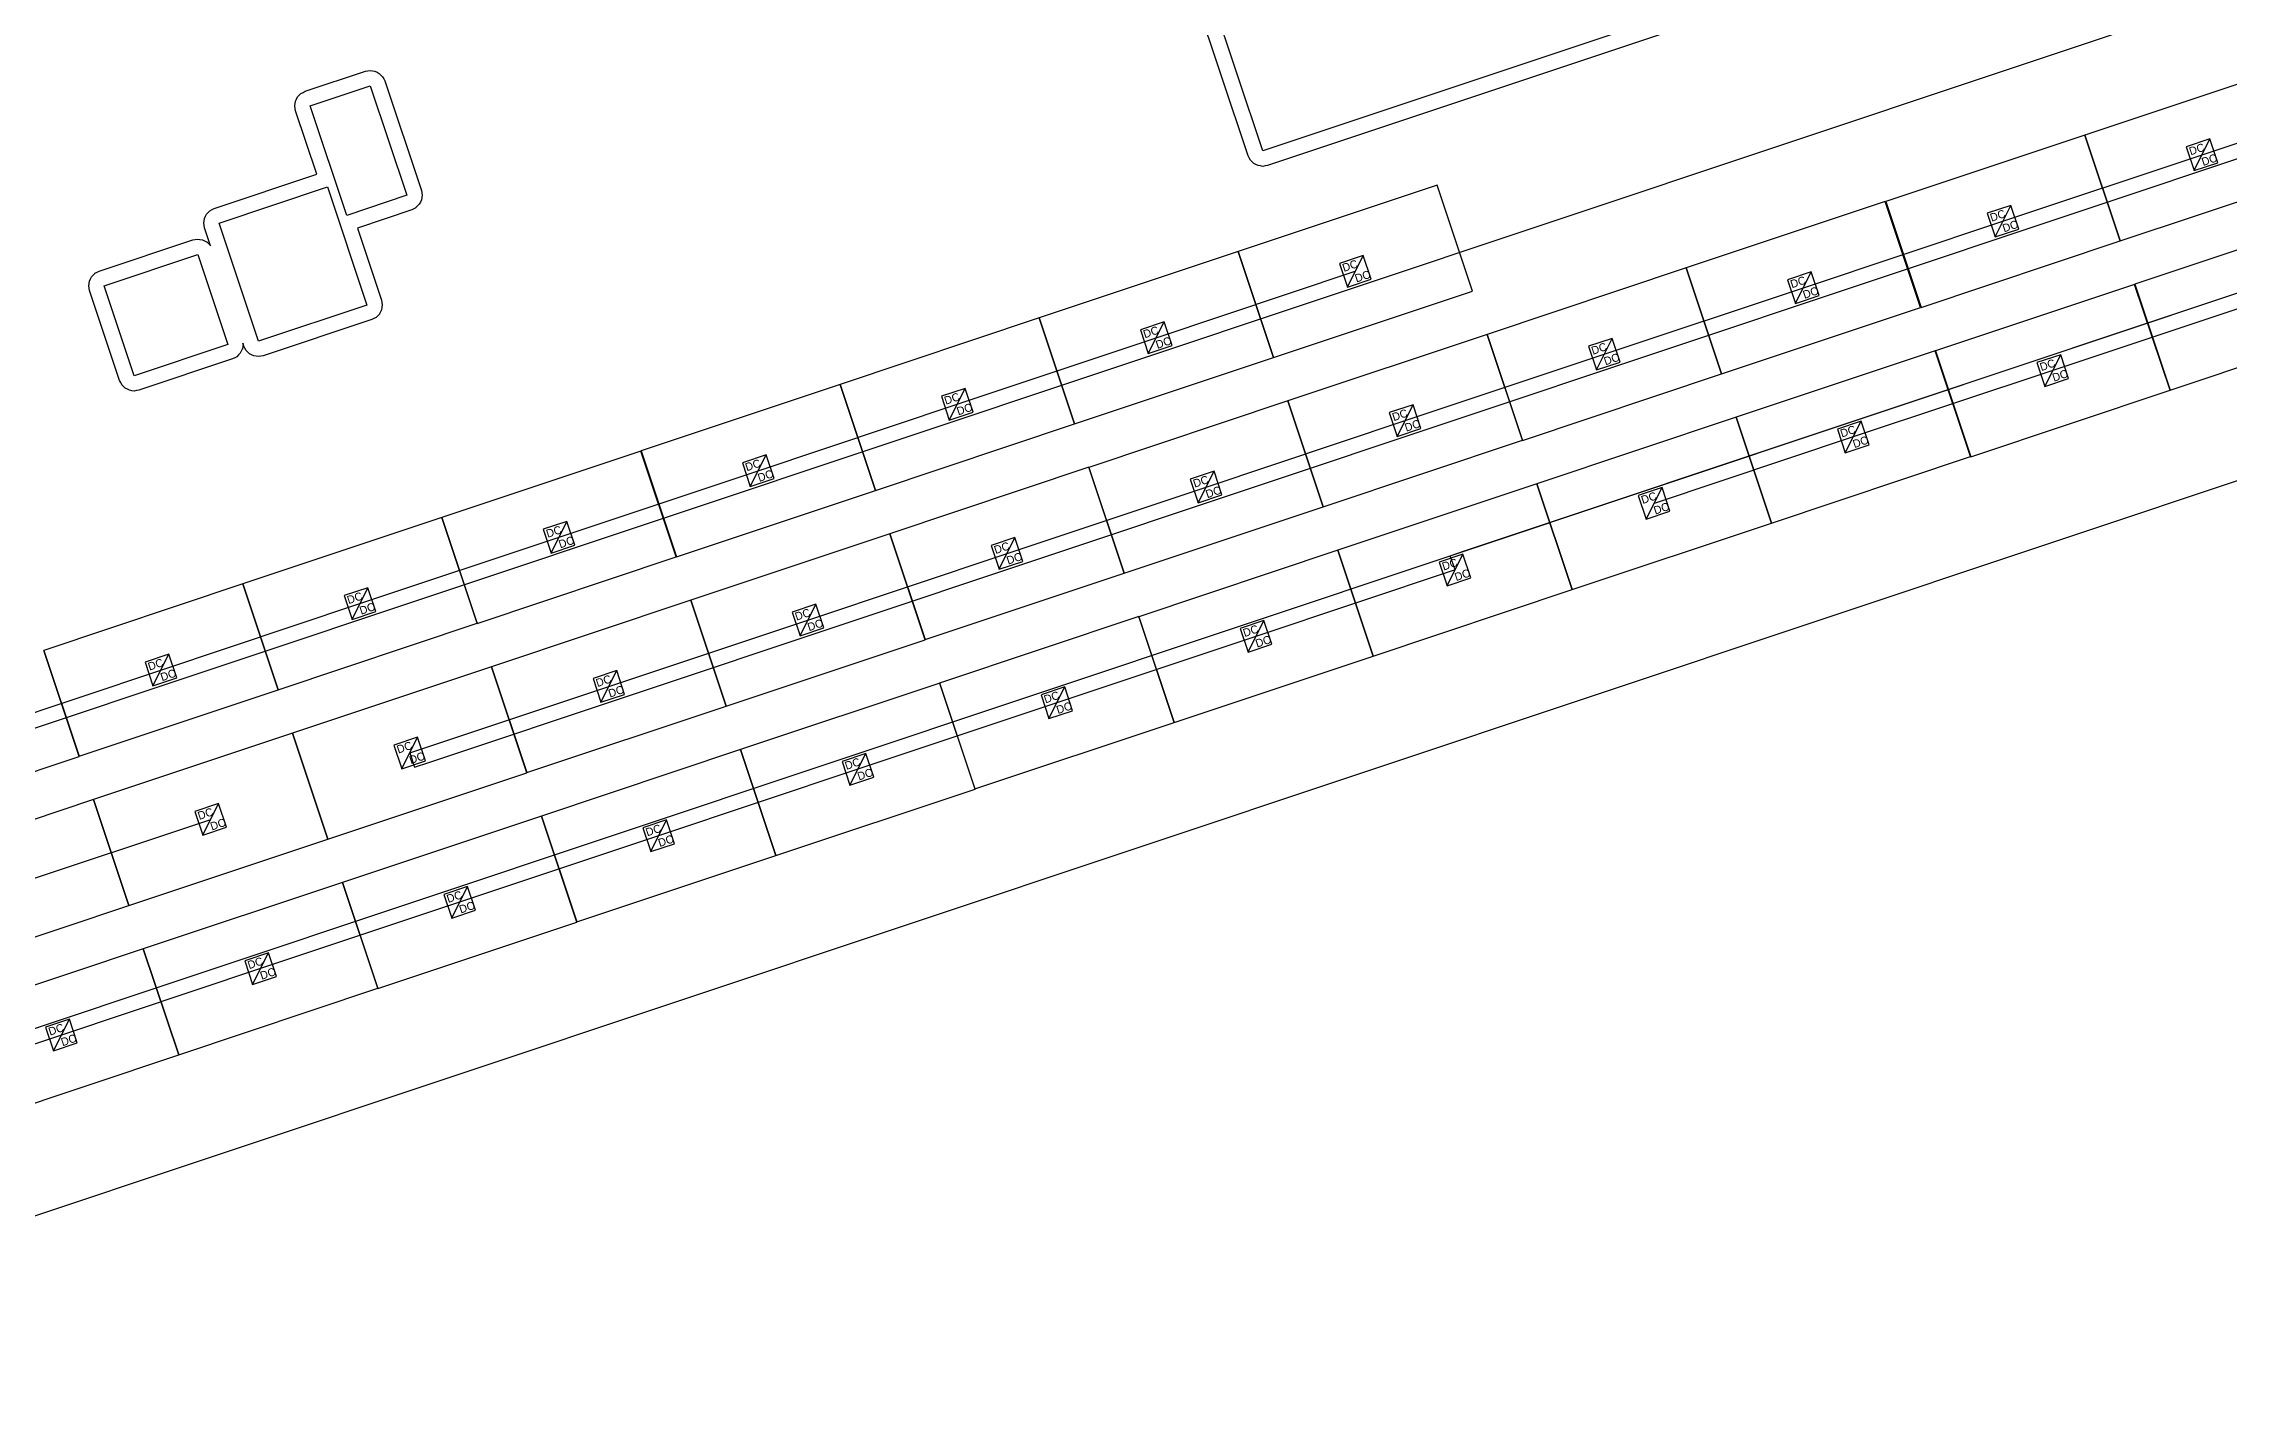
# Model space of a CAD drawing. Header units: feet. Extents: x -377 to 137, y -256 to 143.
# Drawn here: x -313 to -241.3, y -13.4 to 30.8 of the extents above; entities that cross this region are included whole.
import ezdxf

# ---------------------------------------------------------------- set-up
doc = ezdxf.new("R2010")
doc.units = ezdxf.units.FT
for name, color, linetype in [('Buildings', 7, 'CONTINUOUS'), ('Connections', 7, 'CONTINUOUS'), ('Modules', 7, 'CONTINUOUS'), ('Obstructions', 7, 'CONTINUOUS'), ('Setbacks', 7, 'CONTINUOUS'), ('Strings', 7, 'CONTINUOUS')]:
    doc.layers.add(name, color=color, linetype=linetype)

msp = doc.modelspace()

# ---------------------------------------------------------------- linework, layer by layer
at = {"layer": 'Buildings', "color": 252}
msp.add_line((-357.301, -22.374), (-122.284, 56.066), dxfattribs=at)
at = {"layer": 'Connections', "color": 91}
for p, q in [((-300.35, 7.187), (-131.801, 63.442)), ((-338.203, -9.848), (-130.48, 59.482)), ((-266.379, 14.121), (-130.479, 59.479)), ((-334.63, 1.19), (-179.375, 53.008)), ((-266.846, 13.965), (-266.379, 14.121)), ((-266.69, 13.499), (-266.846, 13.965)), ((-300.973, 7.498), (-300.817, 7.031)), ((-300.817, 7.031), (-300.35, 7.187))]:
    msp.add_line(p, q, dxfattribs=at)
at = {"layer": 'Modules', "color": 254}
for p, q in [((-239.505, 29.936), (-246.034, 27.757)), ((-246.035, 27.759), (-252.564, 25.58)), ((-244.876, 24.287), (-246.035, 27.759)), ((-246.034, 27.757), (-244.875, 24.285)), ((-241.931, 27.629), (-242.709, 27.37)), ((-242.709, 27.37), (-242.449, 26.592)), ((-242.449, 26.592), (-241.931, 27.629)), ((-241.671, 26.851), (-241.931, 27.629)), ((-242.449, 26.592), (-241.671, 26.851)), ((-267.276, 26.116), (-273.805, 23.937)), ((-266.117, 22.644), (-267.276, 26.116)), ((-244.875, 24.285), (-238.346, 26.464)), ((-252.582, 25.579), (-259.111, 23.4)), ((-251.423, 22.107), (-252.582, 25.579)), ((-252.564, 25.58), (-251.405, 22.108)), ((-248.461, 25.453), (-249.239, 25.193)), ((-249.239, 25.193), (-248.979, 24.415)), ((-248.979, 24.415), (-248.461, 25.453)), ((-248.201, 24.674), (-248.461, 25.453)), ((-248.979, 24.415), (-248.201, 24.674)), ((-237.868, 25.042), (-244.397, 22.863)), ((-273.805, 23.939), (-280.334, 21.76)), ((-272.646, 20.467), (-273.805, 23.939)), ((-273.805, 23.937), (-272.646, 20.464)), ((-269.702, 23.809), (-270.48, 23.549)), ((-270.22, 22.771), (-269.702, 23.809)), ((-269.442, 23.031), (-269.702, 23.809)), ((-251.405, 22.108), (-244.876, 24.287)), ((-270.48, 23.549), (-270.22, 22.771)), ((-270.22, 22.771), (-269.442, 23.031)), ((-259.109, 23.399), (-265.638, 21.22)), ((-259.111, 23.4), (-257.952, 19.927)), ((-257.95, 19.926), (-259.109, 23.399)), ((-255.008, 23.272), (-255.786, 23.012)), ((-255.786, 23.012), (-255.526, 22.234)), ((-255.526, 22.234), (-255.008, 23.272)), ((-254.748, 22.494), (-255.008, 23.272)), ((-272.646, 20.464), (-266.117, 22.644)), ((-255.526, 22.234), (-254.748, 22.494)), ((-244.401, 22.862), (-250.93, 20.683)), ((-243.242, 19.389), (-244.401, 22.862)), ((-244.397, 22.863), (-243.239, 19.391)), ((-280.332, 21.759), (-286.861, 19.58)), ((-280.334, 21.76), (-279.176, 18.288)), ((-279.173, 18.286), (-280.332, 21.759)), ((-276.231, 21.632), (-277.009, 21.373)), ((-276.75, 20.595), (-276.231, 21.632)), ((-275.972, 20.854), (-276.231, 21.632)), ((-257.952, 19.927), (-251.423, 22.107)), ((-243.239, 19.391), (-236.709, 21.57)), ((-277.009, 21.373), (-276.75, 20.595)), ((-276.75, 20.595), (-275.972, 20.854)), ((-265.642, 21.222), (-272.171, 19.043)), ((-264.483, 17.75), (-265.642, 21.222)), ((-265.638, 21.22), (-264.479, 17.747)), ((-261.535, 21.092), (-262.313, 20.832)), ((-262.313, 20.832), (-262.053, 20.054)), ((-262.053, 20.054), (-261.535, 21.092)), ((-261.275, 20.314), (-261.535, 21.092)), ((-279.176, 18.288), (-272.646, 20.467)), ((-262.053, 20.054), (-261.275, 20.314)), ((-250.945, 20.685), (-257.475, 18.506)), ((-249.786, 17.213), (-250.945, 20.685)), ((-250.93, 20.683), (-249.771, 17.21)), ((-246.827, 20.555), (-247.605, 20.295)), ((-247.605, 20.295), (-247.345, 19.517)), ((-247.345, 19.517), (-246.827, 20.555)), ((-246.567, 19.777), (-246.827, 20.555)), ((-286.859, 19.579), (-293.388, 17.399)), ((-286.861, 19.58), (-285.702, 16.107)), ((-285.7, 16.106), (-286.859, 19.579)), ((-282.758, 19.452), (-283.536, 19.192)), ((-283.276, 18.414), (-282.758, 19.452)), ((-282.498, 18.674), (-282.758, 19.452)), ((-264.479, 17.747), (-257.95, 19.926)), ((-249.771, 17.21), (-243.242, 19.389)), ((-247.345, 19.517), (-246.567, 19.777)), ((-283.536, 19.192), (-283.276, 18.414)), ((-283.276, 18.414), (-282.498, 18.674)), ((-272.169, 19.042), (-278.698, 16.862)), ((-272.171, 19.043), (-271.012, 15.57)), ((-271.01, 15.569), (-272.169, 19.042)), ((-268.068, 18.915), (-268.846, 18.655)), ((-268.846, 18.655), (-268.586, 17.877)), ((-268.586, 17.877), (-268.068, 18.915)), ((-267.808, 18.137), (-268.068, 18.915)), ((-285.702, 16.107), (-279.173, 18.286)), ((-268.586, 17.877), (-267.808, 18.137)), ((-257.475, 18.505), (-264.004, 16.326)), ((-257.475, 18.506), (-256.316, 15.034)), ((-256.316, 15.032), (-257.475, 18.505)), ((-253.371, 18.378), (-254.149, 18.119)), ((-254.149, 18.119), (-253.89, 17.34)), ((-253.89, 17.34), (-253.371, 18.378)), ((-253.112, 17.6), (-253.371, 18.378)), ((-293.389, 17.398), (-299.918, 15.219)), ((-292.23, 13.926), (-293.389, 17.398)), ((-293.388, 17.399), (-292.229, 13.927)), ((-289.285, 17.272), (-290.063, 17.012)), ((-289.803, 16.234), (-289.285, 17.272)), ((-289.025, 16.494), (-289.285, 17.272)), ((-271.012, 15.57), (-264.483, 17.75)), ((-256.316, 15.034), (-249.786, 17.213)), ((-253.89, 17.34), (-253.112, 17.6)), ((-290.063, 17.012), (-289.803, 16.234)), ((-289.803, 16.234), (-289.025, 16.494)), ((-278.698, 16.865), (-285.227, 14.686)), ((-277.539, 13.392), (-278.698, 16.865)), ((-278.698, 16.862), (-277.539, 13.39)), ((-274.594, 16.735), (-275.372, 16.475)), ((-275.113, 15.697), (-274.594, 16.735)), ((-274.335, 15.957), (-274.594, 16.735)), ((-292.229, 13.927), (-285.7, 16.106)), ((-275.372, 16.475), (-275.113, 15.697)), ((-275.113, 15.697), (-274.335, 15.957)), ((-264.005, 16.324), (-270.534, 14.145)), ((-262.846, 12.852), (-264.005, 16.324)), ((-264.004, 16.326), (-262.845, 12.853)), ((-259.901, 16.198), (-260.679, 15.938)), ((-260.679, 15.938), (-260.419, 15.16)), ((-260.419, 15.16), (-259.901, 16.198)), ((-259.641, 15.42), (-259.901, 16.198)), ((-299.919, 15.221), (-306.448, 13.042)), ((-298.76, 11.749), (-299.919, 15.221)), ((-299.918, 15.219), (-298.759, 11.747)), ((-295.815, 15.091), (-296.593, 14.832)), ((-296.333, 14.053), (-295.815, 15.091)), ((-295.555, 14.313), (-295.815, 15.091)), ((-277.539, 13.39), (-271.01, 15.569)), ((-260.419, 15.16), (-259.641, 15.42)), ((-296.593, 14.832), (-296.333, 14.053)), ((-285.228, 14.681), (-291.757, 12.502)), ((-284.069, 11.208), (-285.228, 14.681)), ((-285.227, 14.686), (-284.068, 11.213)), ((-281.124, 14.558), (-281.902, 14.298)), ((-281.643, 13.52), (-281.124, 14.558)), ((-280.865, 13.78), (-281.124, 14.558)), ((-262.845, 12.853), (-256.316, 15.032)), ((-298.759, 11.747), (-292.23, 13.926)), ((-296.333, 14.053), (-295.555, 14.313)), ((-281.902, 14.298), (-281.643, 13.52)), ((-281.643, 13.52), (-280.865, 13.78)), ((-270.535, 14.144), (-277.064, 11.965)), ((-269.376, 10.672), (-270.535, 14.144)), ((-270.534, 14.145), (-269.375, 10.673)), ((-266.431, 14.017), (-267.209, 13.758)), ((-267.209, 13.758), (-266.949, 12.98)), ((-266.949, 12.98), (-266.431, 14.017)), ((-266.171, 13.239), (-266.431, 14.017)), ((-306.448, 13.041), (-312.977, 10.862)), ((-306.448, 13.042), (-305.289, 9.57)), ((-305.289, 9.569), (-306.448, 13.041)), ((-302.344, 12.914), (-303.122, 12.655)), ((-302.863, 11.877), (-302.344, 12.914)), ((-302.085, 12.136), (-302.344, 12.914)), ((-284.068, 11.213), (-277.539, 13.392)), ((-266.949, 12.98), (-266.171, 13.239)), ((-303.122, 12.655), (-302.863, 11.877)), ((-291.758, 12.504), (-298.287, 10.325)), ((-290.599, 9.032), (-291.758, 12.504)), ((-291.757, 12.502), (-290.598, 9.029)), ((-287.654, 12.374), (-288.432, 12.114)), ((-288.172, 11.336), (-287.654, 12.374)), ((-287.394, 11.596), (-287.654, 12.374)), ((-269.375, 10.673), (-262.846, 12.852)), ((-305.289, 9.57), (-298.76, 11.749)), ((-302.863, 11.877), (-302.085, 12.136)), ((-288.432, 12.114), (-288.172, 11.336)), ((-288.172, 11.336), (-287.394, 11.596)), ((-277.064, 11.967), (-283.594, 9.788)), ((-275.905, 8.495), (-277.064, 11.967)), ((-277.064, 11.965), (-275.905, 8.492)), ((-272.961, 11.837), (-273.739, 11.577)), ((-273.739, 11.577), (-273.479, 10.799)), ((-273.479, 10.799), (-272.961, 11.837)), ((-272.701, 11.059), (-272.961, 11.837)), ((-311.819, 7.385), (-312.978, 10.857)), ((-312.977, 10.862), (-311.818, 7.389)), ((-290.598, 9.029), (-284.069, 11.208)), ((-273.479, 10.799), (-272.701, 11.059)), ((-308.874, 10.734), (-309.652, 10.474)), ((-309.652, 10.474), (-309.393, 9.696)), ((-309.393, 9.696), (-308.874, 10.734)), ((-308.615, 9.956), (-308.874, 10.734)), ((-298.288, 10.324), (-304.817, 8.145)), ((-297.129, 6.851), (-298.288, 10.324)), ((-298.287, 10.325), (-297.128, 6.853)), ((-294.184, 10.197), (-294.962, 9.938)), ((-294.702, 9.16), (-294.184, 10.197)), ((-293.924, 9.419), (-294.184, 10.197)), ((-275.905, 8.492), (-269.376, 10.672)), ((-311.818, 7.389), (-305.289, 9.569)), ((-309.393, 9.696), (-308.615, 9.956)), ((-294.962, 9.938), (-294.702, 9.16)), ((-294.702, 9.16), (-293.924, 9.419)), ((-283.591, 9.787), (-290.12, 7.608)), ((-283.594, 9.788), (-282.435, 6.316)), ((-282.432, 6.315), (-283.591, 9.787)), ((-279.49, 9.66), (-280.268, 9.401)), ((-280.268, 9.401), (-280.009, 8.623)), ((-280.009, 8.623), (-279.49, 9.66)), ((-279.231, 8.882), (-279.49, 9.66)), ((-297.128, 6.853), (-290.599, 9.032)), ((-280.009, 8.623), (-279.231, 8.882)), ((-304.814, 8.147), (-311.344, 5.968)), ((-304.817, 8.145), (-303.658, 4.672)), ((-303.655, 4.675), (-304.814, 8.147)), ((-300.713, 8.017), (-301.491, 7.757)), ((-301.232, 6.979), (-300.713, 8.017)), ((-300.454, 7.239), (-300.713, 8.017)), ((-282.435, 6.316), (-275.905, 8.495)), ((-318.348, 5.205), (-311.819, 7.385)), ((-301.491, 7.757), (-301.232, 6.979)), ((-301.232, 6.979), (-300.454, 7.239)), ((-290.124, 7.607), (-296.653, 5.427)), ((-288.965, 4.134), (-290.124, 7.607)), ((-290.12, 7.608), (-288.961, 4.135)), ((-286.017, 7.48), (-286.795, 7.22)), ((-286.795, 7.22), (-286.535, 6.442)), ((-286.535, 6.442), (-286.017, 7.48)), ((-285.757, 6.702), (-286.017, 7.48)), ((-303.658, 4.672), (-297.129, 6.851)), ((-286.535, 6.442), (-285.757, 6.702)), ((-311.347, 5.967), (-317.876, 3.788)), ((-310.188, 2.494), (-311.347, 5.967)), ((-311.344, 5.968), (-310.185, 2.495)), ((-307.24, 5.84), (-308.018, 5.58)), ((-307.759, 4.802), (-307.24, 5.84)), ((-306.981, 5.062), (-307.24, 5.84)), ((-288.961, 4.135), (-282.432, 6.315)), ((-308.018, 5.58), (-307.759, 4.802)), ((-307.759, 4.802), (-306.981, 5.062)), ((-296.651, 5.426), (-303.18, 3.247)), ((-296.653, 5.427), (-295.494, 1.955)), ((-295.492, 1.954), (-296.651, 5.426)), ((-292.55, 5.3), (-293.328, 5.04)), ((-293.328, 5.04), (-293.068, 4.262)), ((-293.068, 4.262), (-292.55, 5.3)), ((-292.29, 4.522), (-292.55, 5.3)), ((-310.185, 2.495), (-303.655, 4.675)), ((-293.068, 4.262), (-292.29, 4.522)), ((-295.494, 1.955), (-288.965, 4.134)), ((-303.18, 3.253), (-309.71, 1.074)), ((-302.022, -0.219), (-303.18, 3.253)), ((-303.18, 3.247), (-302.021, -0.225)), ((-299.077, 3.119), (-299.855, 2.86)), ((-299.595, 2.082), (-299.077, 3.119)), ((-298.817, 2.341), (-299.077, 3.119)), ((-316.717, 0.315), (-310.188, 2.494)), ((-299.855, 2.86), (-299.595, 2.082)), ((-299.595, 2.082), (-298.817, 2.341)), ((-302.021, -0.225), (-295.492, 1.954)), ((-309.71, 1.073), (-316.239, -1.106)), ((-309.71, 1.074), (-308.551, -2.398)), ((-308.551, -2.4), (-309.71, 1.073)), ((-305.606, 0.946), (-306.384, 0.686)), ((-306.125, -0.092), (-305.606, 0.946)), ((-305.347, 0.168), (-305.606, 0.946)), ((-306.384, 0.686), (-306.125, -0.092)), ((-306.125, -0.092), (-305.347, 0.168)), ((-308.551, -2.398), (-302.022, -0.219)), ((-312.136, -1.234), (-312.914, -1.494)), ((-312.654, -2.272), (-312.136, -1.234)), ((-311.876, -2.012), (-312.136, -1.234)), ((-312.914, -1.494), (-312.654, -2.272)), ((-312.654, -2.272), (-311.876, -2.012)), ((-315.08, -4.579), (-308.551, -2.4))]:
    msp.add_line(p, q, dxfattribs=at)
at = {"layer": 'Obstructions', "color": 252}
for p, q in [((-272.998, 27.235), (-279.455, 46.584)), ((-252.525, 34.068), (-272.998, 27.235)), ((-304.24, 28.714), (-302.268, 29.371)), ((-303.041, 25.12), (-304.24, 28.714)), ((-302.268, 29.371), (-301.069, 25.781)), ((-307.228, 24.872), (-303.669, 26.059)), ((-303.669, 26.059), (-302.376, 22.184)), ((-301.069, 25.781), (-303.041, 25.12)), ((-305.936, 20.997), (-307.228, 24.872)), ((-310.998, 22.819), (-307.925, 23.845)), ((-307.925, 23.845), (-306.942, 20.894)), ((-310.012, 19.868), (-310.998, 22.819)), ((-302.376, 22.184), (-305.936, 20.997)), ((-306.942, 20.894), (-310.012, 19.868))]:
    msp.add_line(p, q, dxfattribs=at)
at = {"layer": 'Setbacks', "color": 2}
for p, q in [((-273.475, 27.075), (-279.932, 46.425)), ((-252.365, 33.59), (-272.839, 26.757)), ((-304.4, 29.191), (-302.427, 29.849)), ((-302.427, 29.849), (-302.35, 29.861)), ((-302.427, 29.849), (-302.427, 29.849)), ((-302.35, 29.861), (-302.273, 29.874)), ((-302.273, 29.874), (-302.272, 29.874)), ((-302.272, 29.874), (-302.272, 29.874)), ((-302.272, 29.874), (-302.272, 29.874)), ((-302.272, 29.874), (-302.271, 29.874)), ((-302.271, 29.874), (-302.194, 29.863)), ((-302.194, 29.863), (-302.117, 29.851)), ((-302.117, 29.851), (-302.116, 29.851)), ((-302.116, 29.851), (-302.116, 29.851)), ((-302.116, 29.851), (-302.116, 29.851)), ((-302.116, 29.851), (-302.116, 29.851)), ((-302.116, 29.851), (-302.046, 29.816)), ((-302.046, 29.816), (-301.976, 29.781)), ((-301.976, 29.781), (-301.976, 29.781)), ((-301.976, 29.781), (-301.975, 29.781)), ((-301.975, 29.781), (-301.975, 29.78)), ((-301.975, 29.78), (-301.975, 29.78)), ((-301.975, 29.78), (-301.919, 29.725)), ((-301.919, 29.725), (-301.864, 29.671)), ((-301.864, 29.671), (-301.863, 29.67)), ((-301.863, 29.67), (-301.863, 29.67)), ((-301.863, 29.67), (-301.863, 29.67)), ((-301.863, 29.67), (-301.863, 29.67)), ((-301.863, 29.67), (-301.827, 29.6)), ((-301.827, 29.6), (-301.791, 29.531)), ((-301.791, 29.531), (-301.791, 29.531)), ((-301.791, 29.531), (-300.592, 25.94)), ((-304.744, 28.71), (-304.732, 28.788)), ((-304.744, 28.709), (-304.744, 28.71)), ((-304.744, 28.71), (-304.744, 28.71)), ((-304.744, 28.71), (-304.744, 28.71)), ((-304.744, 28.71), (-304.744, 28.71)), ((-304.731, 28.632), (-304.744, 28.709)), ((-304.732, 28.788), (-304.72, 28.865)), ((-304.72, 28.866), (-304.685, 28.936)), ((-304.72, 28.865), (-304.72, 28.866)), ((-304.72, 28.866), (-304.72, 28.866)), ((-304.72, 28.866), (-304.72, 28.866)), ((-304.72, 28.865), (-304.72, 28.865)), ((-304.685, 28.936), (-304.65, 29.006)), ((-304.65, 29.006), (-304.649, 29.007)), ((-304.65, 29.006), (-304.65, 29.006)), ((-304.65, 29.006), (-304.65, 29.006)), ((-304.65, 29.006), (-304.65, 29.006)), ((-304.649, 29.007), (-304.594, 29.063)), ((-304.594, 29.063), (-304.54, 29.118)), ((-304.54, 29.118), (-304.539, 29.119)), ((-304.539, 29.119), (-304.469, 29.155)), ((-304.539, 29.119), (-304.539, 29.119)), ((-304.539, 29.119), (-304.539, 29.119)), ((-304.539, 29.119), (-304.539, 29.119)), ((-304.469, 29.155), (-304.4, 29.191)), ((-304.4, 29.191), (-304.4, 29.191)), ((-304.4, 29.191), (-304.4, 29.191)), ((-304.4, 29.191), (-304.4, 29.191)), ((-304.718, 28.555), (-304.731, 28.632)), ((-304.718, 28.554), (-304.718, 28.555)), ((-304.718, 28.555), (-304.718, 28.555)), ((-304.023, 26.471), (-304.718, 28.554)), ((-304.718, 28.554), (-304.718, 28.554)), ((-273.44, 27.008), (-273.475, 27.075)), ((-273.475, 27.075), (-273.475, 27.075)), ((-273.475, 27.075), (-273.475, 27.075)), ((-273.475, 27.075), (-273.475, 27.075)), ((-273.403, 26.936), (-273.44, 27.008)), ((-273.403, 26.935), (-273.403, 26.936)), ((-273.403, 26.936), (-273.403, 26.936)), ((-273.402, 26.935), (-273.403, 26.935)), ((-273.348, 26.881), (-273.402, 26.935)), ((-273.291, 26.825), (-273.348, 26.881)), ((-273.29, 26.825), (-273.291, 26.825)), ((-273.291, 26.825), (-273.291, 26.825)), ((-273.291, 26.825), (-273.291, 26.825)), ((-273.222, 26.791), (-273.29, 26.825)), ((-273.15, 26.755), (-273.222, 26.791)), ((-273.149, 26.755), (-273.15, 26.755)), ((-273.15, 26.755), (-273.15, 26.755)), ((-273.15, 26.755), (-273.15, 26.755)), ((-273.073, 26.743), (-273.149, 26.755)), ((-272.995, 26.731), (-273.073, 26.743)), ((-272.994, 26.731), (-272.995, 26.731)), ((-272.993, 26.731), (-272.994, 26.731)), ((-272.994, 26.731), (-272.994, 26.731)), ((-272.918, 26.744), (-272.993, 26.731)), ((-272.839, 26.757), (-272.918, 26.744)), ((-272.839, 26.757), (-272.839, 26.757)), ((-272.839, 26.757), (-272.839, 26.757)), ((-272.839, 26.757), (-272.839, 26.757)), ((-307.387, 25.349), (-304.023, 26.471)), ((-300.592, 25.94), (-300.591, 25.94)), ((-300.591, 25.94), (-300.579, 25.863)), ((-300.579, 25.863), (-300.566, 25.786)), ((-307.708, 25.024), (-307.673, 25.094)), ((-307.673, 25.094), (-307.638, 25.164)), ((-307.638, 25.164), (-307.637, 25.165)), ((-307.638, 25.164), (-307.638, 25.164)), ((-307.638, 25.164), (-307.638, 25.164)), ((-307.637, 25.165), (-307.582, 25.22)), ((-307.582, 25.22), (-307.527, 25.276)), ((-307.527, 25.277), (-307.457, 25.313)), ((-307.527, 25.276), (-307.527, 25.277)), ((-307.527, 25.276), (-307.527, 25.276)), ((-307.527, 25.276), (-307.527, 25.276)), ((-307.457, 25.313), (-307.388, 25.349)), ((-307.388, 25.349), (-307.387, 25.349)), ((-307.387, 25.349), (-307.387, 25.349)), ((-300.909, 25.304), (-302.687, 24.708)), ((-300.839, 25.34), (-300.909, 25.304)), ((-300.909, 25.304), (-300.909, 25.304)), ((-300.77, 25.376), (-300.839, 25.34)), ((-300.769, 25.377), (-300.77, 25.376)), ((-300.77, 25.376), (-300.77, 25.376)), ((-300.77, 25.376), (-300.77, 25.376)), ((-300.714, 25.432), (-300.769, 25.377)), ((-300.769, 25.377), (-300.769, 25.377)), ((-300.66, 25.488), (-300.714, 25.432)), ((-300.659, 25.489), (-300.66, 25.488)), ((-300.624, 25.559), (-300.659, 25.489)), ((-300.659, 25.489), (-300.659, 25.489)), ((-300.659, 25.489), (-300.659, 25.489)), ((-300.659, 25.489), (-300.659, 25.489)), ((-300.589, 25.629), (-300.624, 25.559)), ((-300.577, 25.707), (-300.589, 25.63)), ((-300.589, 25.63), (-300.589, 25.63)), ((-300.589, 25.63), (-300.589, 25.63)), ((-300.589, 25.63), (-300.589, 25.629)), ((-300.589, 25.629), (-300.589, 25.629)), ((-300.566, 25.785), (-300.577, 25.707)), ((-300.566, 25.786), (-300.566, 25.786)), ((-300.566, 25.786), (-300.566, 25.785)), ((-300.566, 25.785), (-300.566, 25.785)), ((-300.566, 25.785), (-300.566, 25.785)), ((-307.731, 24.868), (-307.72, 24.945)), ((-307.731, 24.867), (-307.731, 24.868)), ((-307.731, 24.868), (-307.731, 24.868)), ((-307.731, 24.868), (-307.731, 24.868)), ((-307.718, 24.788), (-307.731, 24.867)), ((-307.72, 24.945), (-307.708, 25.023)), ((-307.706, 24.713), (-307.718, 24.788)), ((-307.708, 25.023), (-307.708, 25.024)), ((-307.708, 25.023), (-307.708, 25.023)), ((-307.708, 25.023), (-307.708, 25.023)), ((-307.706, 24.712), (-307.706, 24.713)), ((-307.508, 24.12), (-307.706, 24.712)), ((-307.706, 24.712), (-307.706, 24.712)), ((-307.706, 24.712), (-307.706, 24.712)), ((-302.687, 24.708), (-301.899, 22.343)), ((-311.157, 23.296), (-308.085, 24.323)), ((-308.085, 24.323), (-308.085, 24.323)), ((-308.085, 24.323), (-308.085, 24.323)), ((-308.085, 24.323), (-308.084, 24.323)), ((-308.084, 24.323), (-308.007, 24.336)), ((-308.007, 24.336), (-307.93, 24.349)), ((-307.93, 24.349), (-307.93, 24.349)), ((-307.93, 24.349), (-307.929, 24.349)), ((-307.929, 24.349), (-307.929, 24.349)), ((-307.929, 24.349), (-307.929, 24.349)), ((-307.929, 24.349), (-307.852, 24.337)), ((-307.852, 24.337), (-307.774, 24.325)), ((-307.774, 24.325), (-307.774, 24.325)), ((-307.774, 24.325), (-307.774, 24.325)), ((-307.774, 24.325), (-307.774, 24.325)), ((-307.774, 24.325), (-307.773, 24.325)), ((-307.773, 24.325), (-307.703, 24.29)), ((-307.703, 24.29), (-307.633, 24.255)), ((-307.633, 24.255), (-307.633, 24.255)), ((-307.633, 24.255), (-307.633, 24.255)), ((-307.633, 24.255), (-307.633, 24.255)), ((-307.633, 24.255), (-307.632, 24.254)), ((-307.632, 24.254), (-307.577, 24.2)), ((-307.577, 24.2), (-307.521, 24.145)), ((-307.521, 24.145), (-307.521, 24.144)), ((-307.521, 24.144), (-307.521, 24.144)), ((-307.521, 24.144), (-307.521, 24.144)), ((-307.521, 24.144), (-307.52, 24.144)), ((-307.52, 24.144), (-307.508, 24.12)), ((-311.489, 22.894), (-311.478, 22.97)), ((-311.478, 22.97), (-311.478, 22.971)), ((-311.478, 22.971), (-311.478, 22.971)), ((-311.478, 22.971), (-311.477, 22.971)), ((-311.477, 22.971), (-311.442, 23.042)), ((-311.442, 23.042), (-311.408, 23.111)), ((-311.408, 23.111), (-311.407, 23.111)), ((-311.407, 23.112), (-311.352, 23.168)), ((-311.407, 23.111), (-311.407, 23.112)), ((-311.407, 23.111), (-311.407, 23.111)), ((-311.352, 23.168), (-311.297, 23.223)), ((-311.297, 23.223), (-311.297, 23.224)), ((-311.297, 23.224), (-311.297, 23.224)), ((-311.297, 23.224), (-311.297, 23.224)), ((-311.297, 23.224), (-311.296, 23.224)), ((-311.296, 23.224), (-311.227, 23.26)), ((-311.227, 23.26), (-311.158, 23.296)), ((-311.158, 23.296), (-311.157, 23.296)), ((-311.157, 23.296), (-311.157, 23.296)), ((-311.501, 22.815), (-311.489, 22.894)), ((-311.501, 22.815), (-311.501, 22.815)), ((-311.501, 22.815), (-311.501, 22.815)), ((-311.501, 22.814), (-311.501, 22.815)), ((-311.501, 22.815), (-311.501, 22.815)), ((-311.488, 22.738), (-311.501, 22.814)), ((-311.475, 22.66), (-311.488, 22.738)), ((-310.489, 19.709), (-311.475, 22.66)), ((-311.475, 22.66), (-311.475, 22.66)), ((-311.475, 22.66), (-311.475, 22.66)), ((-301.899, 22.343), (-301.899, 22.343)), ((-301.899, 22.343), (-301.898, 22.342)), ((-301.898, 22.342), (-301.886, 22.265)), ((-301.886, 22.265), (-301.873, 22.188)), ((-302.217, 21.706), (-305.776, 20.519)), ((-302.216, 21.706), (-302.217, 21.706)), ((-302.217, 21.706), (-302.217, 21.706)), ((-302.217, 21.706), (-302.217, 21.706)), ((-302.148, 21.742), (-302.216, 21.706)), ((-302.078, 21.778), (-302.148, 21.742)), ((-302.077, 21.779), (-302.078, 21.778)), ((-302.023, 21.834), (-302.077, 21.779)), ((-302.077, 21.779), (-302.077, 21.779)), ((-302.077, 21.779), (-302.077, 21.779)), ((-301.967, 21.89), (-302.023, 21.834)), ((-301.966, 21.891), (-301.967, 21.891)), ((-301.967, 21.891), (-301.967, 21.891)), ((-301.967, 21.891), (-301.967, 21.89)), ((-301.931, 21.961), (-301.966, 21.891)), ((-301.896, 22.031), (-301.931, 21.961)), ((-301.884, 22.11), (-301.896, 22.032)), ((-301.896, 22.032), (-301.896, 22.032)), ((-301.896, 22.032), (-301.896, 22.032)), ((-301.896, 22.032), (-301.896, 22.031)), ((-301.873, 22.187), (-301.884, 22.11)), ((-301.873, 22.188), (-301.873, 22.187)), ((-301.873, 22.187), (-301.873, 22.187)), ((-301.873, 22.187), (-301.873, 22.187)), ((-306.451, 20.821), (-306.462, 20.743)), ((-306.439, 20.898), (-306.451, 20.821)), ((-306.413, 20.837), (-306.444, 20.931)), ((-306.444, 20.931), (-306.439, 20.899)), ((-306.439, 20.899), (-306.439, 20.899)), ((-306.439, 20.899), (-306.439, 20.898)), ((-306.439, 20.898), (-306.439, 20.898)), ((-306.439, 20.898), (-306.439, 20.898)), ((-306.377, 20.767), (-306.413, 20.837)), ((-306.413, 20.837), (-306.413, 20.837)), ((-306.783, 20.417), (-309.852, 19.391)), ((-306.782, 20.417), (-306.783, 20.417)), ((-306.713, 20.453), (-306.782, 20.417)), ((-306.644, 20.489), (-306.713, 20.453)), ((-306.643, 20.489), (-306.644, 20.489)), ((-306.588, 20.546), (-306.643, 20.49)), ((-306.643, 20.49), (-306.643, 20.49)), ((-306.643, 20.49), (-306.643, 20.49)), ((-306.643, 20.49), (-306.643, 20.489)), ((-306.533, 20.601), (-306.588, 20.546)), ((-306.532, 20.602), (-306.533, 20.602)), ((-306.533, 20.602), (-306.533, 20.602)), ((-306.533, 20.602), (-306.533, 20.602)), ((-306.533, 20.602), (-306.533, 20.601)), ((-306.497, 20.672), (-306.532, 20.602)), ((-306.463, 20.742), (-306.497, 20.672)), ((-306.462, 20.742), (-306.463, 20.742)), ((-306.462, 20.743), (-306.462, 20.743)), ((-306.462, 20.743), (-306.462, 20.743)), ((-306.462, 20.743), (-306.462, 20.742)), ((-306.341, 20.698), (-306.377, 20.767)), ((-306.34, 20.698), (-306.341, 20.698)), ((-306.34, 20.697), (-306.34, 20.698)), ((-306.34, 20.698), (-306.34, 20.698)), ((-306.285, 20.642), (-306.34, 20.697)), ((-306.229, 20.587), (-306.285, 20.642)), ((-306.228, 20.587), (-306.229, 20.587)), ((-306.159, 20.552), (-306.228, 20.587)), ((-306.228, 20.587), (-306.228, 20.587)), ((-306.228, 20.587), (-306.228, 20.587)), ((-306.088, 20.517), (-306.159, 20.552)), ((-306.087, 20.517), (-306.088, 20.517)), ((-306.011, 20.505), (-306.087, 20.517)), ((-306.087, 20.517), (-306.087, 20.517)), ((-306.087, 20.517), (-306.087, 20.517)), ((-305.932, 20.493), (-306.011, 20.505)), ((-305.931, 20.493), (-305.932, 20.493)), ((-305.932, 20.493), (-305.932, 20.493)), ((-305.932, 20.493), (-305.932, 20.493)), ((-305.856, 20.506), (-305.931, 20.493)), ((-305.777, 20.519), (-305.856, 20.506)), ((-305.776, 20.519), (-305.777, 20.519)), ((-305.776, 20.519), (-305.776, 20.519)), ((-310.489, 19.708), (-310.489, 19.709)), ((-310.453, 19.639), (-310.489, 19.708)), ((-310.489, 19.708), (-310.489, 19.708)), ((-310.489, 19.708), (-310.489, 19.708)), ((-310.417, 19.569), (-310.453, 19.639)), ((-310.416, 19.569), (-310.417, 19.569)), ((-310.416, 19.568), (-310.416, 19.569)), ((-310.416, 19.569), (-310.416, 19.569)), ((-310.416, 19.569), (-310.416, 19.569)), ((-310.361, 19.514), (-310.416, 19.568)), ((-310.304, 19.459), (-310.361, 19.514)), ((-310.304, 19.458), (-310.304, 19.459)), ((-310.303, 19.458), (-310.304, 19.458)), ((-310.304, 19.458), (-310.304, 19.458)), ((-310.304, 19.458), (-310.304, 19.458)), ((-310.234, 19.424), (-310.303, 19.458)), ((-310.164, 19.388), (-310.234, 19.424)), ((-310.163, 19.388), (-310.164, 19.388)), ((-310.085, 19.376), (-310.163, 19.388)), ((-310.163, 19.388), (-310.163, 19.388)), ((-310.163, 19.388), (-310.163, 19.388)), ((-310.163, 19.388), (-310.163, 19.388)), ((-310.008, 19.365), (-310.085, 19.376)), ((-310.007, 19.365), (-310.008, 19.365)), ((-309.93, 19.378), (-310.007, 19.365)), ((-310.007, 19.365), (-310.007, 19.365)), ((-310.007, 19.365), (-310.007, 19.365)), ((-310.007, 19.365), (-310.007, 19.365)), ((-309.853, 19.391), (-309.93, 19.378)), ((-309.852, 19.391), (-309.853, 19.391)), ((-309.852, 19.391), (-309.852, 19.391)), ((-309.852, 19.391), (-309.852, 19.391))]:
    msp.add_line(p, q, dxfattribs=at)
at = {"layer": 'Strings', "color": 11}
for p, q in [((-242.19, 27.11), (-235.661, 29.291)), ((-248.72, 24.934), (-242.19, 27.11)), ((-255.267, 22.753), (-248.72, 24.934)), ((-276.49, 21.113), (-269.961, 23.29)), ((-261.794, 20.573), (-255.267, 22.753)), ((-240.553, 22.216), (-247.086, 20.036)), ((-283.017, 18.933), (-276.49, 21.113)), ((-268.327, 18.396), (-261.794, 20.573)), ((-247.086, 20.036), (-253.63, 17.859)), ((-289.544, 16.753), (-283.017, 18.933)), ((-274.854, 16.216), (-268.327, 18.396)), ((-253.63, 17.859), (-260.16, 15.679)), ((-296.074, 14.572), (-289.544, 16.753)), ((-281.383, 14.039), (-274.854, 16.216)), ((-302.604, 12.396), (-296.074, 14.572)), ((-287.913, 11.855), (-281.383, 14.039)), ((-266.69, 13.499), (-273.22, 11.318)), ((-309.133, 10.215), (-302.604, 12.396)), ((-294.443, 9.678), (-287.913, 11.855)), ((-273.22, 11.318), (-279.749, 9.141)), ((-315.663, 8.031), (-309.133, 10.215)), ((-300.973, 7.498), (-294.443, 9.678)), ((-279.749, 9.141), (-286.276, 6.961)), ((-286.276, 6.961), (-292.809, 4.781)), ((-314.032, 3.141), (-307.499, 5.321)), ((-292.809, 4.781), (-299.336, 2.6)), ((-299.336, 2.6), (-305.866, 0.427)), ((-305.866, 0.427), (-312.395, -1.753)), ((-312.395, -1.753), (-318.925, -3.93))]:
    msp.add_line(p, q, dxfattribs=at)

# ---------------------------------------------------------------- texts
at = {"layer": 'Modules'}
for p in [(-242.564, 27.089), (-242.154, 26.742), (-249.094, 24.913), (-248.684, 24.565), (-270.334, 23.269), (-269.924, 22.922), (-255.641, 22.732), (-255.231, 22.385), (-276.864, 21.093), (-276.454, 20.745), (-262.168, 20.552), (-261.758, 20.205), (-247.46, 20.015), (-247.05, 19.668), (-283.391, 18.912), (-282.981, 18.565), (-268.7, 18.375), (-268.29, 18.028), (-254.004, 17.838), (-253.594, 17.491), (-289.918, 16.732), (-289.508, 16.384), (-275.227, 16.195), (-274.817, 15.848), (-260.534, 15.658), (-260.124, 15.311), (-296.447, 14.551), (-296.037, 14.204), (-281.757, 14.018), (-281.347, 13.671), (-267.063, 13.478), (-266.654, 13.13), (-302.977, 12.375), (-302.567, 12.027), (-288.287, 11.834), (-287.877, 11.487), (-273.593, 11.297), (-273.183, 10.95), (-309.507, 10.194), (-309.097, 9.847), (-294.816, 9.657), (-294.406, 9.31), (-280.123, 9.121), (-279.713, 8.773), (-301.346, 7.477), (-300.936, 7.13), (-286.65, 6.94), (-286.24, 6.593), (-307.873, 5.3), (-307.463, 4.953), (-293.182, 4.76), (-292.773, 4.412), (-299.709, 2.579), (-299.299, 2.232), (-306.239, 0.406), (-305.829, 0.059), (-312.769, -1.774), (-312.359, -2.121)]:
    msp.add_text('DC', height=0.2625, rotation=18.45703, dxfattribs=at).set_placement(p)

doc.saveas('drawing.dxf')
